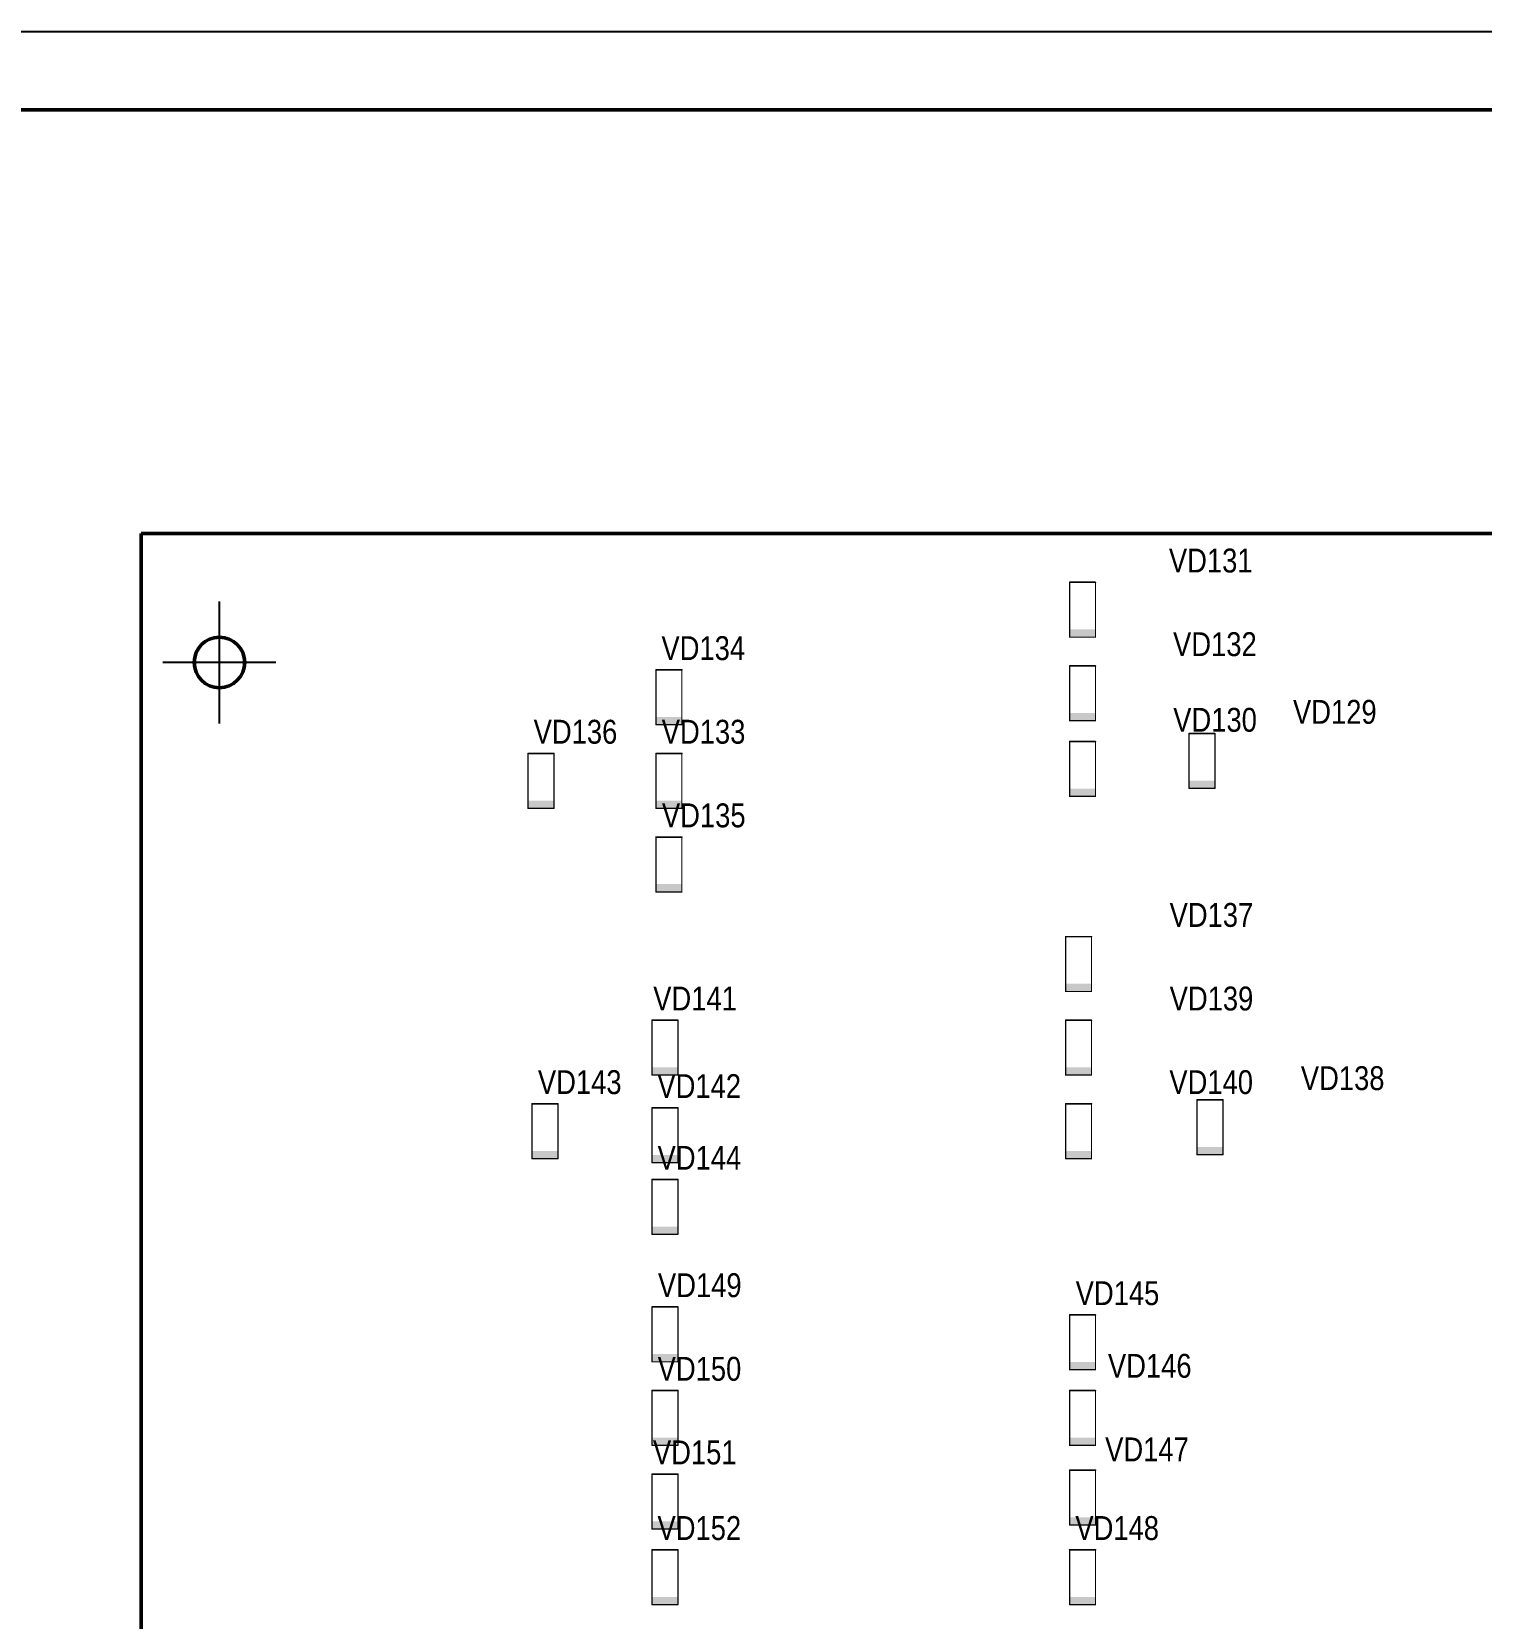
# Model space of a CAD drawing. Header units: millimetres. Extents: x 7140 to 8879, y -16257 to -5062.
# Drawn here: x 7429.4 to 7521.9, y -14629.8 to -14528.5 of the extents above; entities that cross this region are included whole.
import ezdxf

# ---------------------------------------------------------------- set-up
doc = ezdxf.new("R2010")
doc.units = ezdxf.units.MM
doc.linetypes.add('CENTER2', pattern=[28.575, 19.05, -3.175, 3.175, -3.175])
for name, color, linetype in [('BottomOverlay', 54, 'Continuous'), ('BottomSolder', 6, 'Continuous'), ('TONK', 7, 'Continuous'), ('TopOverlay', 2, 'Continuous'), ('Wire', 6, 'Continuous')]:
    doc.layers.add(name, color=color, linetype=linetype)
doc.layers.add('Gate', color=60, linetype='Continuous', lineweight=35)
doc.styles.get("Standard").update_dxf_attribs({"font": 'ARIALN.TTF', "height": 3.4})

msp = doc.modelspace()

# ---------------------------------------------------------------- linework, layer by layer
at = {"layer": 'BottomOverlay'}
for points, const_width in [([(7497.27521, -14563.6622), (7495.62521, -14563.6622)], 0.1), ([(7495.62521, -14567.1622), (7495.62521, -14563.6622)], 0.08), ([(7497.27521, -14567.1622), (7497.27521, -14563.6622)], 0.08), ([(7497.27521, -14567.1622), (7495.62521, -14567.1622)], 0.08), ([(7470.88978, -14569.2502), (7469.23978, -14569.2502)], 0.1), ([(7469.23978, -14572.7502), (7469.23978, -14569.2502)], 0.08), ([(7470.88978, -14572.7502), (7470.88978, -14569.2502)], 0.08), ([(7497.27518, -14568.9962), (7495.62518, -14568.9962)], 0.1), ([(7495.62518, -14572.4962), (7495.62518, -14568.9962)], 0.08), ([(7497.27518, -14572.4962), (7497.27518, -14568.9962)], 0.08), ([(7470.88978, -14572.7502), (7469.23978, -14572.7502)], 0.08), ([(7497.27518, -14572.4962), (7495.62518, -14572.4962)], 0.08), ([(7504.89518, -14573.3142), (7503.24518, -14573.3142)], 0.1), ([(7503.24518, -14576.8142), (7503.24518, -14573.3142)], 0.08), ([(7504.89518, -14576.8142), (7504.89518, -14573.3142)], 0.08), ([(7497.27519, -14573.8222), (7495.62519, -14573.8222)], 0.1), ([(7495.62519, -14577.3222), (7495.62519, -14573.8222)], 0.08), ([(7497.27519, -14577.3222), (7497.27519, -14573.8222)], 0.08), ([(7462.73118, -14574.5842), (7461.08118, -14574.5842)], 0.1), ([(7461.08118, -14578.0842), (7461.08118, -14574.5842)], 0.08), ([(7462.73118, -14578.0842), (7462.73118, -14574.5842)], 0.08), ([(7470.88976, -14574.5842), (7469.23976, -14574.5842)], 0.1), ([(7469.23976, -14578.0842), (7469.23976, -14574.5842)], 0.08), ([(7470.88976, -14578.0842), (7470.88976, -14574.5842)], 0.08), ([(7497.27519, -14577.3222), (7495.62519, -14577.3222)], 0.08), ([(7504.89518, -14576.8142), (7503.24518, -14576.8142)], 0.08), ([(7462.73118, -14578.0842), (7461.08118, -14578.0842)], 0.08), ([(7470.88976, -14578.0842), (7469.23976, -14578.0842)], 0.08), ([(7470.8898, -14579.9182), (7469.2398, -14579.9182)], 0.1), ([(7469.2398, -14583.4182), (7469.2398, -14579.9182)], 0.08), ([(7470.8898, -14583.4182), (7470.8898, -14579.9182)], 0.08), ([(7470.8898, -14583.4182), (7469.2398, -14583.4182)], 0.08), ([(7497.02119, -14586.2682), (7495.37119, -14586.2682)], 0.1), ([(7495.37119, -14589.7682), (7495.37119, -14586.2682)], 0.08), ([(7497.02119, -14589.7682), (7497.02119, -14586.2682)], 0.08), ([(7497.02119, -14589.7682), (7495.37119, -14589.7682)], 0.08), ([(7470.63578, -14591.6022), (7468.98578, -14591.6022)], 0.1), ([(7468.98578, -14595.1022), (7468.98578, -14591.6022)], 0.08), ([(7470.63578, -14595.1022), (7470.63578, -14591.6022)], 0.08), ([(7497.02118, -14591.6022), (7495.37118, -14591.6022)], 0.1), ([(7495.37118, -14595.1022), (7495.37118, -14591.6022)], 0.08), ([(7497.02118, -14595.1022), (7497.02118, -14591.6022)], 0.08), ([(7470.63578, -14595.1022), (7468.98578, -14595.1022)], 0.08), ([(7497.02118, -14595.1022), (7495.37118, -14595.1022)], 0.08), ([(7505.40318, -14596.6822), (7503.75318, -14596.6822)], 0.1), ([(7503.75318, -14600.1822), (7503.75318, -14596.6822)], 0.08), ([(7505.40318, -14600.1822), (7505.40318, -14596.6822)], 0.08), ([(7462.98518, -14596.9362), (7461.33518, -14596.9362)], 0.1), ([(7461.33518, -14600.4362), (7461.33518, -14596.9362)], 0.08), ([(7462.98518, -14600.4362), (7462.98518, -14596.9362)], 0.08), ([(7470.6358, -14597.1902), (7468.9858, -14597.1902)], 0.1), ([(7468.9858, -14600.6902), (7468.9858, -14597.1902)], 0.08), ([(7470.6358, -14600.6902), (7470.6358, -14597.1902)], 0.08), ([(7497.0212, -14596.9362), (7495.3712, -14596.9362)], 0.1), ([(7495.3712, -14600.4362), (7495.3712, -14596.9362)], 0.08), ([(7497.0212, -14600.4362), (7497.0212, -14596.9362)], 0.08), ([(7462.98518, -14600.4362), (7461.33518, -14600.4362)], 0.08), ([(7470.6358, -14600.6902), (7468.9858, -14600.6902)], 0.08), ([(7497.0212, -14600.4362), (7495.3712, -14600.4362)], 0.08), ([(7505.40318, -14600.1822), (7503.75318, -14600.1822)], 0.08), ([(7470.63579, -14601.7622), (7468.98579, -14601.7622)], 0.1), ([(7468.98579, -14605.2622), (7468.98579, -14601.7622)], 0.08), ([(7470.63579, -14605.2622), (7470.63579, -14601.7622)], 0.08), ([(7470.63579, -14605.2622), (7468.98579, -14605.2622)], 0.08), ([(7470.63579, -14609.8902), (7468.98579, -14609.8902)], 0.1), ([(7468.98579, -14613.3902), (7468.98579, -14609.8902)], 0.08), ([(7470.63579, -14613.3902), (7470.63579, -14609.8902)], 0.08), ([(7497.2752, -14610.3982), (7495.6252, -14610.3982)], 0.1), ([(7495.6252, -14613.8982), (7495.6252, -14610.3982)], 0.08), ([(7497.2752, -14613.8982), (7497.2752, -14610.3982)], 0.08), ([(7470.63579, -14613.3902), (7468.98579, -14613.3902)], 0.08), ([(7497.2752, -14613.8982), (7495.6252, -14613.8982)], 0.08), ([(7470.63581, -14615.2242), (7468.98581, -14615.2242)], 0.1), ([(7468.98581, -14618.7242), (7468.98581, -14615.2242)], 0.08), ([(7470.63581, -14618.7242), (7470.63581, -14615.2242)], 0.08), ([(7497.27517, -14615.2242), (7495.62517, -14615.2242)], 0.1), ([(7495.62517, -14618.7242), (7495.62517, -14615.2242)], 0.08), ([(7497.27517, -14618.7242), (7497.27517, -14615.2242)], 0.08), ([(7470.63581, -14618.7242), (7468.98581, -14618.7242)], 0.08), ([(7497.27517, -14618.7242), (7495.62517, -14618.7242)], 0.08), ([(7470.63578, -14620.5582), (7468.98578, -14620.5582)], 0.1), ([(7468.98578, -14624.0582), (7468.98578, -14620.5582)], 0.08), ([(7470.63578, -14624.0582), (7470.63578, -14620.5582)], 0.08), ([(7497.27518, -14620.3042), (7495.62518, -14620.3042)], 0.1), ([(7495.62518, -14623.8042), (7495.62518, -14620.3042)], 0.08), ([(7497.27518, -14623.8042), (7497.27518, -14620.3042)], 0.08), ([(7497.27518, -14623.8042), (7495.62518, -14623.8042)], 0.08), ([(7470.63578, -14624.0582), (7468.98578, -14624.0582)], 0.08), ([(7470.6358, -14625.3842), (7468.9858, -14625.3842)], 0.1), ([(7468.9858, -14628.8842), (7468.9858, -14625.3842)], 0.08), ([(7470.6358, -14628.8842), (7470.6358, -14625.3842)], 0.08), ([(7497.27516, -14625.3842), (7495.62516, -14625.3842)], 0.1), ([(7495.62516, -14628.8842), (7495.62516, -14625.3842)], 0.08), ([(7497.27516, -14628.8842), (7497.27516, -14625.3842)], 0.08), ([(7470.6358, -14628.8842), (7468.9858, -14628.8842)], 0.08), ([(7497.27516, -14628.8842), (7495.62516, -14628.8842)], 0.08)]:
    msp.add_lwpolyline(points, dxfattribs=dict(at, const_width=const_width))
for points, const_width in [([(7495.65021, -14563.6622, -1), (7495.60021, -14563.6622, -1)], 0.05), ([(7495.64521, -14563.6622, -1), (7495.60521, -14563.6622, -1)], 0.04), ([(7497.30021, -14563.6622, -1), (7497.25021, -14563.6622, -1)], 0.05), ([(7497.29521, -14563.6622, -1), (7497.25521, -14563.6622, -1)], 0.04), ([(7495.64521, -14567.1622, -1), (7495.60521, -14567.1622, -1)], 0.04), ([(7495.64521, -14567.1622, -1), (7495.60521, -14567.1622, -1)], 0.04), ([(7497.29521, -14567.1622, -1), (7497.25521, -14567.1622, -1)], 0.04), ([(7497.29521, -14567.1622, -1), (7497.25521, -14567.1622, -1)], 0.04), ([(7469.26478, -14569.2502, -1), (7469.21478, -14569.2502, -1)], 0.05), ([(7469.25978, -14569.2502, -1), (7469.21978, -14569.2502, -1)], 0.04), ([(7470.91478, -14569.2502, -1), (7470.86478, -14569.2502, -1)], 0.05), ([(7470.90978, -14569.2502, -1), (7470.86978, -14569.2502, -1)], 0.04), ([(7495.65018, -14568.9962, -1), (7495.60018, -14568.9962, -1)], 0.05), ([(7495.64518, -14568.9962, -1), (7495.60518, -14568.9962, -1)], 0.04), ([(7497.30018, -14568.9962, -1), (7497.25018, -14568.9962, -1)], 0.05), ([(7497.29518, -14568.9962, -1), (7497.25518, -14568.9962, -1)], 0.04), ([(7469.25978, -14572.7502, -1), (7469.21978, -14572.7502, -1)], 0.04), ([(7469.25978, -14572.7502, -1), (7469.21978, -14572.7502, -1)], 0.04), ([(7470.90978, -14572.7502, -1), (7470.86978, -14572.7502, -1)], 0.04), ([(7470.90978, -14572.7502, -1), (7470.86978, -14572.7502, -1)], 0.04), ([(7495.64518, -14572.4962, -1), (7495.60518, -14572.4962, -1)], 0.04), ([(7495.64518, -14572.4962, -1), (7495.60518, -14572.4962, -1)], 0.04), ([(7497.29518, -14572.4962, -1), (7497.25518, -14572.4962, -1)], 0.04), ([(7497.29518, -14572.4962, -1), (7497.25518, -14572.4962, -1)], 0.04), ([(7503.27018, -14573.3142, -1), (7503.22018, -14573.3142, -1)], 0.05), ([(7503.26518, -14573.3142, -1), (7503.22518, -14573.3142, -1)], 0.04), ([(7504.92018, -14573.3142, -1), (7504.87018, -14573.3142, -1)], 0.05), ([(7504.91518, -14573.3142, -1), (7504.87518, -14573.3142, -1)], 0.04), ([(7495.65019, -14573.8222, -1), (7495.60019, -14573.8222, -1)], 0.05), ([(7495.64519, -14573.8222, -1), (7495.60519, -14573.8222, -1)], 0.04), ([(7497.30019, -14573.8222, -1), (7497.25019, -14573.8222, -1)], 0.05), ([(7497.29519, -14573.8222, -1), (7497.25519, -14573.8222, -1)], 0.04), ([(7461.10618, -14574.5842, -1), (7461.05618, -14574.5842, -1)], 0.05), ([(7461.10118, -14574.5842, -1), (7461.06118, -14574.5842, -1)], 0.04), ([(7462.75618, -14574.5842, -1), (7462.70618, -14574.5842, -1)], 0.05), ([(7462.75118, -14574.5842, -1), (7462.71118, -14574.5842, -1)], 0.04), ([(7469.26476, -14574.5842, -1), (7469.21476, -14574.5842, -1)], 0.05), ([(7469.25976, -14574.5842, -1), (7469.21976, -14574.5842, -1)], 0.04), ([(7470.91476, -14574.5842, -1), (7470.86476, -14574.5842, -1)], 0.05), ([(7470.90976, -14574.5842, -1), (7470.86976, -14574.5842, -1)], 0.04), ([(7495.64519, -14577.3222, -1), (7495.60519, -14577.3222, -1)], 0.04), ([(7495.64519, -14577.3222, -1), (7495.60519, -14577.3222, -1)], 0.04), ([(7497.29519, -14577.3222, -1), (7497.25519, -14577.3222, -1)], 0.04), ([(7497.29519, -14577.3222, -1), (7497.25519, -14577.3222, -1)], 0.04), ([(7503.26518, -14576.8142, -1), (7503.22518, -14576.8142, -1)], 0.04), ([(7503.26518, -14576.8142, -1), (7503.22518, -14576.8142, -1)], 0.04), ([(7504.91518, -14576.8142, -1), (7504.87518, -14576.8142, -1)], 0.04), ([(7504.91518, -14576.8142, -1), (7504.87518, -14576.8142, -1)], 0.04), ([(7461.10118, -14578.0842, -1), (7461.06118, -14578.0842, -1)], 0.04), ([(7461.10118, -14578.0842, -1), (7461.06118, -14578.0842, -1)], 0.04), ([(7462.75118, -14578.0842, -1), (7462.71118, -14578.0842, -1)], 0.04), ([(7462.75118, -14578.0842, -1), (7462.71118, -14578.0842, -1)], 0.04), ([(7469.25976, -14578.0842, -1), (7469.21976, -14578.0842, -1)], 0.04), ([(7469.25976, -14578.0842, -1), (7469.21976, -14578.0842, -1)], 0.04), ([(7470.90976, -14578.0842, -1), (7470.86976, -14578.0842, -1)], 0.04), ([(7470.90976, -14578.0842, -1), (7470.86976, -14578.0842, -1)], 0.04), ([(7469.2648, -14579.9182, -1), (7469.2148, -14579.9182, -1)], 0.05), ([(7469.2598, -14579.9182, -1), (7469.2198, -14579.9182, -1)], 0.04), ([(7470.9148, -14579.9182, -1), (7470.8648, -14579.9182, -1)], 0.05), ([(7470.9098, -14579.9182, -1), (7470.8698, -14579.9182, -1)], 0.04), ([(7469.2598, -14583.4182, -1), (7469.2198, -14583.4182, -1)], 0.04), ([(7469.2598, -14583.4182, -1), (7469.2198, -14583.4182, -1)], 0.04), ([(7470.9098, -14583.4182, -1), (7470.8698, -14583.4182, -1)], 0.04), ([(7470.9098, -14583.4182, -1), (7470.8698, -14583.4182, -1)], 0.04), ([(7495.39619, -14586.2682, -1), (7495.34619, -14586.2682, -1)], 0.05), ([(7495.39119, -14586.2682, -1), (7495.35119, -14586.2682, -1)], 0.04), ([(7497.04619, -14586.2682, -1), (7496.99619, -14586.2682, -1)], 0.05), ([(7497.04119, -14586.2682, -1), (7497.00119, -14586.2682, -1)], 0.04), ([(7495.39119, -14589.7682, -1), (7495.35119, -14589.7682, -1)], 0.04), ([(7495.39119, -14589.7682, -1), (7495.35119, -14589.7682, -1)], 0.04), ([(7497.04119, -14589.7682, -1), (7497.00119, -14589.7682, -1)], 0.04), ([(7497.04119, -14589.7682, -1), (7497.00119, -14589.7682, -1)], 0.04), ([(7469.01078, -14591.6022, -1), (7468.96078, -14591.6022, -1)], 0.05), ([(7469.00578, -14591.6022, -1), (7468.96578, -14591.6022, -1)], 0.04), ([(7470.66078, -14591.6022, -1), (7470.61078, -14591.6022, -1)], 0.05), ([(7470.65578, -14591.6022, -1), (7470.61578, -14591.6022, -1)], 0.04), ([(7495.39618, -14591.6022, -1), (7495.34618, -14591.6022, -1)], 0.05), ([(7495.39118, -14591.6022, -1), (7495.35118, -14591.6022, -1)], 0.04), ([(7497.04618, -14591.6022, -1), (7496.99618, -14591.6022, -1)], 0.05), ([(7497.04118, -14591.6022, -1), (7497.00118, -14591.6022, -1)], 0.04), ([(7469.00578, -14595.1022, -1), (7468.96578, -14595.1022, -1)], 0.04), ([(7469.00578, -14595.1022, -1), (7468.96578, -14595.1022, -1)], 0.04), ([(7470.65578, -14595.1022, -1), (7470.61578, -14595.1022, -1)], 0.04), ([(7470.65578, -14595.1022, -1), (7470.61578, -14595.1022, -1)], 0.04), ([(7495.39118, -14595.1022, -1), (7495.35118, -14595.1022, -1)], 0.04), ([(7495.39118, -14595.1022, -1), (7495.35118, -14595.1022, -1)], 0.04), ([(7497.04118, -14595.1022, -1), (7497.00118, -14595.1022, -1)], 0.04), ([(7497.04118, -14595.1022, -1), (7497.00118, -14595.1022, -1)], 0.04), ([(7503.77818, -14596.6822, -1), (7503.72818, -14596.6822, -1)], 0.05), ([(7503.77318, -14596.6822, -1), (7503.73318, -14596.6822, -1)], 0.04), ([(7505.42818, -14596.6822, -1), (7505.37818, -14596.6822, -1)], 0.05), ([(7505.42318, -14596.6822, -1), (7505.38318, -14596.6822, -1)], 0.04), ([(7461.36018, -14596.9362, -1), (7461.31018, -14596.9362, -1)], 0.05), ([(7461.35518, -14596.9362, -1), (7461.31518, -14596.9362, -1)], 0.04), ([(7463.01018, -14596.9362, -1), (7462.96018, -14596.9362, -1)], 0.05), ([(7463.00518, -14596.9362, -1), (7462.96518, -14596.9362, -1)], 0.04), ([(7469.0108, -14597.1902, -1), (7468.9608, -14597.1902, -1)], 0.05), ([(7469.0058, -14597.1902, -1), (7468.9658, -14597.1902, -1)], 0.04), ([(7470.6608, -14597.1902, -1), (7470.6108, -14597.1902, -1)], 0.05), ([(7470.6558, -14597.1902, -1), (7470.6158, -14597.1902, -1)], 0.04), ([(7495.3962, -14596.9362, -1), (7495.3462, -14596.9362, -1)], 0.05), ([(7495.3912, -14596.9362, -1), (7495.3512, -14596.9362, -1)], 0.04), ([(7497.0462, -14596.9362, -1), (7496.9962, -14596.9362, -1)], 0.05), ([(7497.0412, -14596.9362, -1), (7497.0012, -14596.9362, -1)], 0.04), ([(7461.35518, -14600.4362, -1), (7461.31518, -14600.4362, -1)], 0.04), ([(7461.35518, -14600.4362, -1), (7461.31518, -14600.4362, -1)], 0.04), ([(7463.00518, -14600.4362, -1), (7462.96518, -14600.4362, -1)], 0.04), ([(7463.00518, -14600.4362, -1), (7462.96518, -14600.4362, -1)], 0.04), ([(7469.0058, -14600.6902, -1), (7468.9658, -14600.6902, -1)], 0.04), ([(7469.0058, -14600.6902, -1), (7468.9658, -14600.6902, -1)], 0.04), ([(7470.6558, -14600.6902, -1), (7470.6158, -14600.6902, -1)], 0.04), ([(7470.6558, -14600.6902, -1), (7470.6158, -14600.6902, -1)], 0.04), ([(7495.3912, -14600.4362, -1), (7495.3512, -14600.4362, -1)], 0.04), ([(7495.3912, -14600.4362, -1), (7495.3512, -14600.4362, -1)], 0.04), ([(7497.0412, -14600.4362, -1), (7497.0012, -14600.4362, -1)], 0.04), ([(7497.0412, -14600.4362, -1), (7497.0012, -14600.4362, -1)], 0.04), ([(7503.77318, -14600.1822, -1), (7503.73318, -14600.1822, -1)], 0.04), ([(7503.77318, -14600.1822, -1), (7503.73318, -14600.1822, -1)], 0.04), ([(7505.42318, -14600.1822, -1), (7505.38318, -14600.1822, -1)], 0.04), ([(7505.42318, -14600.1822, -1), (7505.38318, -14600.1822, -1)], 0.04), ([(7469.01079, -14601.7622, -1), (7468.96079, -14601.7622, -1)], 0.05), ([(7469.00579, -14601.7622, -1), (7468.96579, -14601.7622, -1)], 0.04), ([(7470.66079, -14601.7622, -1), (7470.61079, -14601.7622, -1)], 0.05), ([(7470.65579, -14601.7622, -1), (7470.61579, -14601.7622, -1)], 0.04), ([(7469.00579, -14605.2622, -1), (7468.96579, -14605.2622, -1)], 0.04), ([(7469.00579, -14605.2622, -1), (7468.96579, -14605.2622, -1)], 0.04), ([(7470.65579, -14605.2622, -1), (7470.61579, -14605.2622, -1)], 0.04), ([(7470.65579, -14605.2622, -1), (7470.61579, -14605.2622, -1)], 0.04), ([(7469.01079, -14609.8902, -1), (7468.96079, -14609.8902, -1)], 0.05), ([(7469.00579, -14609.8902, -1), (7468.96579, -14609.8902, -1)], 0.04), ([(7470.66079, -14609.8902, -1), (7470.61079, -14609.8902, -1)], 0.05), ([(7470.65579, -14609.8902, -1), (7470.61579, -14609.8902, -1)], 0.04), ([(7495.6502, -14610.3982, -1), (7495.6002, -14610.3982, -1)], 0.05), ([(7495.6452, -14610.3982, -1), (7495.6052, -14610.3982, -1)], 0.04), ([(7497.3002, -14610.3982, -1), (7497.2502, -14610.3982, -1)], 0.05), ([(7497.2952, -14610.3982, -1), (7497.2552, -14610.3982, -1)], 0.04), ([(7469.00579, -14613.3902, -1), (7468.96579, -14613.3902, -1)], 0.04), ([(7469.00579, -14613.3902, -1), (7468.96579, -14613.3902, -1)], 0.04), ([(7470.65579, -14613.3902, -1), (7470.61579, -14613.3902, -1)], 0.04), ([(7470.65579, -14613.3902, -1), (7470.61579, -14613.3902, -1)], 0.04), ([(7495.6452, -14613.8982, -1), (7495.6052, -14613.8982, -1)], 0.04), ([(7495.6452, -14613.8982, -1), (7495.6052, -14613.8982, -1)], 0.04), ([(7497.2952, -14613.8982, -1), (7497.2552, -14613.8982, -1)], 0.04), ([(7497.2952, -14613.8982, -1), (7497.2552, -14613.8982, -1)], 0.04), ([(7469.01081, -14615.2242, -1), (7468.96081, -14615.2242, -1)], 0.05), ([(7469.00581, -14615.2242, -1), (7468.96581, -14615.2242, -1)], 0.04), ([(7470.66081, -14615.2242, -1), (7470.61081, -14615.2242, -1)], 0.05), ([(7470.65581, -14615.2242, -1), (7470.61581, -14615.2242, -1)], 0.04), ([(7495.65017, -14615.2242, -1), (7495.60017, -14615.2242, -1)], 0.05), ([(7495.64517, -14615.2242, -1), (7495.60517, -14615.2242, -1)], 0.04), ([(7497.30017, -14615.2242, -1), (7497.25017, -14615.2242, -1)], 0.05), ([(7497.29517, -14615.2242, -1), (7497.25517, -14615.2242, -1)], 0.04), ([(7469.00581, -14618.7242, -1), (7468.96581, -14618.7242, -1)], 0.04), ([(7469.00581, -14618.7242, -1), (7468.96581, -14618.7242, -1)], 0.04), ([(7470.65581, -14618.7242, -1), (7470.61581, -14618.7242, -1)], 0.04), ([(7470.65581, -14618.7242, -1), (7470.61581, -14618.7242, -1)], 0.04), ([(7495.64517, -14618.7242, -1), (7495.60517, -14618.7242, -1)], 0.04), ([(7495.64517, -14618.7242, -1), (7495.60517, -14618.7242, -1)], 0.04), ([(7497.29517, -14618.7242, -1), (7497.25517, -14618.7242, -1)], 0.04), ([(7497.29517, -14618.7242, -1), (7497.25517, -14618.7242, -1)], 0.04), ([(7469.01078, -14620.5582, -1), (7468.96078, -14620.5582, -1)], 0.05), ([(7469.00578, -14620.5582, -1), (7468.96578, -14620.5582, -1)], 0.04), ([(7470.66078, -14620.5582, -1), (7470.61078, -14620.5582, -1)], 0.05), ([(7470.65578, -14620.5582, -1), (7470.61578, -14620.5582, -1)], 0.04), ([(7495.65018, -14620.3042, -1), (7495.60018, -14620.3042, -1)], 0.05), ([(7495.64518, -14620.3042, -1), (7495.60518, -14620.3042, -1)], 0.04), ([(7497.30018, -14620.3042, -1), (7497.25018, -14620.3042, -1)], 0.05), ([(7497.29518, -14620.3042, -1), (7497.25518, -14620.3042, -1)], 0.04), ([(7495.64518, -14623.8042, -1), (7495.60518, -14623.8042, -1)], 0.04), ([(7495.64518, -14623.8042, -1), (7495.60518, -14623.8042, -1)], 0.04), ([(7497.29518, -14623.8042, -1), (7497.25518, -14623.8042, -1)], 0.04), ([(7497.29518, -14623.8042, -1), (7497.25518, -14623.8042, -1)], 0.04), ([(7469.00578, -14624.0582, -1), (7468.96578, -14624.0582, -1)], 0.04), ([(7469.00578, -14624.0582, -1), (7468.96578, -14624.0582, -1)], 0.04), ([(7470.65578, -14624.0582, -1), (7470.61578, -14624.0582, -1)], 0.04), ([(7470.65578, -14624.0582, -1), (7470.61578, -14624.0582, -1)], 0.04), ([(7469.0108, -14625.3842, -1), (7468.9608, -14625.3842, -1)], 0.05), ([(7469.0058, -14625.3842, -1), (7468.9658, -14625.3842, -1)], 0.04), ([(7470.6608, -14625.3842, -1), (7470.6108, -14625.3842, -1)], 0.05), ([(7470.6558, -14625.3842, -1), (7470.6158, -14625.3842, -1)], 0.04), ([(7495.65016, -14625.3842, -1), (7495.60016, -14625.3842, -1)], 0.05), ([(7495.64516, -14625.3842, -1), (7495.60516, -14625.3842, -1)], 0.04), ([(7497.30016, -14625.3842, -1), (7497.25016, -14625.3842, -1)], 0.05), ([(7497.29516, -14625.3842, -1), (7497.25516, -14625.3842, -1)], 0.04), ([(7469.0058, -14628.8842, -1), (7468.9658, -14628.8842, -1)], 0.04), ([(7469.0058, -14628.8842, -1), (7468.9658, -14628.8842, -1)], 0.04), ([(7470.6558, -14628.8842, -1), (7470.6158, -14628.8842, -1)], 0.04), ([(7470.6558, -14628.8842, -1), (7470.6158, -14628.8842, -1)], 0.04), ([(7495.64516, -14628.8842, -1), (7495.60516, -14628.8842, -1)], 0.04), ([(7495.64516, -14628.8842, -1), (7495.60516, -14628.8842, -1)], 0.04), ([(7497.29516, -14628.8842, -1), (7497.25516, -14628.8842, -1)], 0.04), ([(7497.29516, -14628.8842, -1), (7497.25516, -14628.8842, -1)], 0.04)]:
    msp.add_lwpolyline(points, format="xyb", close=True, dxfattribs=dict(at, const_width=const_width))
for points in [[(7497.27521, -14566.66218), (7497.27521, -14567.16218), (7495.62521, -14566.66218), (7495.62521, -14567.16218)], [(7470.88978, -14572.25018), (7470.88978, -14572.75018), (7469.23978, -14572.25018), (7469.23978, -14572.75018)], [(7497.27518, -14571.99618), (7497.27518, -14572.49618), (7495.62518, -14571.99618), (7495.62518, -14572.49618)], [(7504.89518, -14576.31418), (7504.89518, -14576.81418), (7503.24518, -14576.31418), (7503.24518, -14576.81418)], [(7497.27519, -14576.82218), (7497.27519, -14577.32218), (7495.62519, -14576.82218), (7495.62519, -14577.32218)], [(7462.73118, -14577.58418), (7462.73118, -14578.08418), (7461.08118, -14577.58418), (7461.08118, -14578.08418)], [(7470.88976, -14577.58418), (7470.88976, -14578.08418), (7469.23976, -14577.58418), (7469.23976, -14578.08418)], [(7470.8898, -14582.91818), (7470.8898, -14583.41818), (7469.2398, -14582.91818), (7469.2398, -14583.41818)], [(7497.02119, -14589.26818), (7497.02119, -14589.76818), (7495.37119, -14589.26818), (7495.37119, -14589.76818)], [(7470.63578, -14594.60218), (7470.63578, -14595.10218), (7468.98578, -14594.60218), (7468.98578, -14595.10218)], [(7497.02118, -14594.60218), (7497.02118, -14595.10218), (7495.37118, -14594.60218), (7495.37118, -14595.10218)], [(7505.40318, -14599.68218), (7505.40318, -14600.18218), (7503.75318, -14599.68218), (7503.75318, -14600.18218)], [(7462.98518, -14599.93618), (7462.98518, -14600.43618), (7461.33518, -14599.93618), (7461.33518, -14600.43618)], [(7470.6358, -14600.19018), (7470.6358, -14600.69018), (7468.9858, -14600.19018), (7468.9858, -14600.69018)], [(7497.0212, -14599.93618), (7497.0212, -14600.43618), (7495.3712, -14599.93618), (7495.3712, -14600.43618)], [(7470.63579, -14604.76218), (7470.63579, -14605.26218), (7468.98579, -14604.76218), (7468.98579, -14605.26218)], [(7470.63579, -14612.89018), (7470.63579, -14613.39018), (7468.98579, -14612.89018), (7468.98579, -14613.39018)], [(7497.2752, -14613.39818), (7497.2752, -14613.89818), (7495.6252, -14613.39818), (7495.6252, -14613.89818)], [(7470.63581, -14618.22418), (7470.63581, -14618.72418), (7468.98581, -14618.22418), (7468.98581, -14618.72418)], [(7497.27517, -14618.22418), (7497.27517, -14618.72418), (7495.62517, -14618.22418), (7495.62517, -14618.72418)], [(7470.63578, -14623.55818), (7470.63578, -14624.05818), (7468.98578, -14623.55818), (7468.98578, -14624.05818)], [(7497.27518, -14623.30418), (7497.27518, -14623.80418), (7495.62518, -14623.30418), (7495.62518, -14623.80418)], [(7470.6358, -14628.38418), (7470.6358, -14628.88418), (7468.9858, -14628.38418), (7468.9858, -14628.88418)], [(7497.27516, -14628.38418), (7497.27516, -14628.88418), (7495.62516, -14628.38418), (7495.62516, -14628.88418)]]:
    msp.add_solid(points, dxfattribs=at)
at = {"layer": 'BottomSolder', "lineweight": 50}
for p, q in [((7671.2932, -14560.5602), (7436.39071, -14560.5602)), ((7436.39071, -14560.5602), (7436.39071, -14754.0777))]:
    msp.add_line(p, q, dxfattribs=at)
at = {"layer": 'Gate', "color": 0, "lineweight": 50}
msp.add_line((7728.57977, -14533.53316), (7159.57875, -14533.53316), dxfattribs=at)
at = {"layer": 'TONK', "linetype": 'CENTER2'}
for p, q in [((7441.39071, -14572.66794), (7441.39071, -14564.88746)), ((7444.99522, -14568.7777), (7437.7862, -14568.7777))]:
    msp.add_line(p, q, dxfattribs=at)
at = {"layer": 'TopOverlay', "lineweight": 50}
msp.add_circle((7441.39071, -14568.7777), 1.61091, dxfattribs=at)
at = {"layer": 'Wire', "color": 0}
msp.add_line((7733.57154, -14528.54044), (7139.585, -14528.54044), dxfattribs=at)

# ---------------------------------------------------------------- texts
at = {"layer": 'BottomOverlay'}
for s, p in [('VD131', (7501.95853, -14563.0376)), ('VD134', (7469.58786, -14568.6256)), ('VD132', (7502.22505, -14568.3716)), ('VD129', (7509.87458, -14572.6896)), ('VD130', (7502.23417, -14573.1976)), ('VD136', (7461.43569, -14573.9596)), ('VD133', (7469.60613, -14573.9596)), ('VD135', (7469.61884, -14579.2936)), ('VD137', (7502.00251, -14585.6436)), ('VD141', (7469.06299, -14590.9776)), ('VD139', (7502.00691, -14590.9776)), ('VD138', (7510.37557, -14596.0576)), ('VD143', (7461.70788, -14596.3116)), ('VD142', (7469.32957, -14596.5656)), ('VD140', (7501.98651, -14596.3116)), ('VD144', (7469.3402, -14601.1376)), ('VD149', (7469.36537, -14609.26561)), ('VD145', (7496.01058, -14609.77361)), ('VD150', (7469.34502, -14614.59961)), ('VD146', (7498.07013, -14614.4082)), ('VD151', (7469.04393, -14619.93361)), ('VD147', (7497.89337, -14619.7422)), ('VD152', (7469.3359, -14624.75961)), ('VD148', (7495.99145, -14624.75961))]:
    msp.add_text(s, height=1.524, dxfattribs=at).set_placement(p)

doc.saveas('drawing.dxf')
